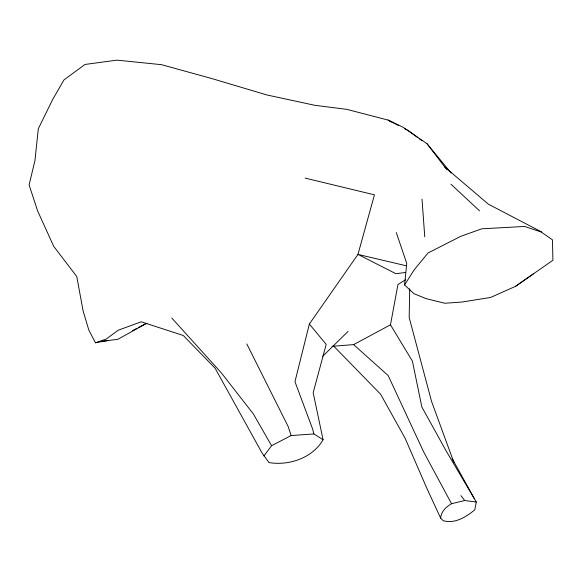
<?xml version="1.0" encoding="UTF-8"?>
<svg xmlns="http://www.w3.org/2000/svg" width="582" height="582" viewBox="0 0 582 582"><rect width="100%" height="100%" fill="white"/><g stroke="black" fill="none" stroke-linecap="round" stroke-linejoin="round"><path stroke-width="0.87" d="M409.713 288.723L409.182 317.532L431.546 401.376L453.953 462.646M533.294 273.955L515.499 286.366L490.619 297.453L461.781 302.058L444.801 303.244L426.148 298.661L413.94 293.663L404.563 284.947L406.767 263.464L396.284 232.56M332.016 346.275L333.77 346.181L380.621 394.232L405.087 438.202L427.021 488.684L440.625 518.104L443.208 520.679C454.724 524.149 466.175 516.911 474.767 509.868L476.302 502.033L445.907 450.497L421.863 407.029L412.405 361.131L390.478 324.814L397.942 284.562L405.603 279.775M305.194 178.121L374.452 194.832L357.966 254.399L309.348 324.036L294.972 381.697L312.629 429.05L313.873 433.925L323.075 439.752C312.599 458.049 288.912 465.898 268.993 462.581L262.133 453.116L215.122 368.246L183.279 335.501L141.2 321.802L118.146 330.241L106.208 339.066L95.433 342.776L88.806 330.045L83.051 310.686L76.78 276.545L53.719 246.353L37.634 210.946L29.1 184.93L34.956 160.537L38.31 128.738L52.802 99.246L63.984 79.88L84.994 64.457L116.938 60.142L161.52 64.682L211.564 78.49L267.051 94.997L314.869 105.313L346.712 109.343L388.187 120.103L403.239 127.327L426.999 143.696L451.094 173.007M440.625 518.104C441.221 511.265 445.994 506.987 451.552 503.721L464.712 500.535L476.302 502.033M404.563 284.947L414.151 269.873L428.046 252.981L460.798 236.285L481.896 228.799L524.571 226.456L541.093 231.942L552.485 239.842L552.9 260.263L515.499 286.366M263.85 455.982L271.583 445.717L291.124 435.562L313.873 433.925M322.763 356.228L348.058 331.427M146.977 323.163L117.877 339.284L99.777 341.627M333.77 346.181L353.616 344.617L390.478 324.814M132.594 330.598L136.581 328.51M138.174 327.673L146.133 323.49M95.433 342.776L108.019 340.492M405.683 272.463L395.876 273.7L357.966 254.399L406.2 265.77M541.667 231.985L488.363 204.173L444.786 167.041L426.999 143.696M398.321 125.414L388.187 120.103L391.25 121.973M404.555 128.687L408.455 130.732L417.665 137.548M419.076 138.596L421.914 140.699M353.616 344.617L388.158 375.536L423.681 451.967L451.552 503.721M450.948 184.181L479.546 210.859M171.755 318.012L221.378 372.909L253.337 413.911L271.583 445.717M444.786 167.041L447.1 169.784M309.348 324.036L326.196 344.362L313.174 392.712L323.075 439.752M460.951 495.631L464.712 500.535M452.127 458.507L474.366 498.701M246.79 343.933L288.206 426.599L291.124 435.562M422.001 199.109L424.765 236.809"/></g></svg>
